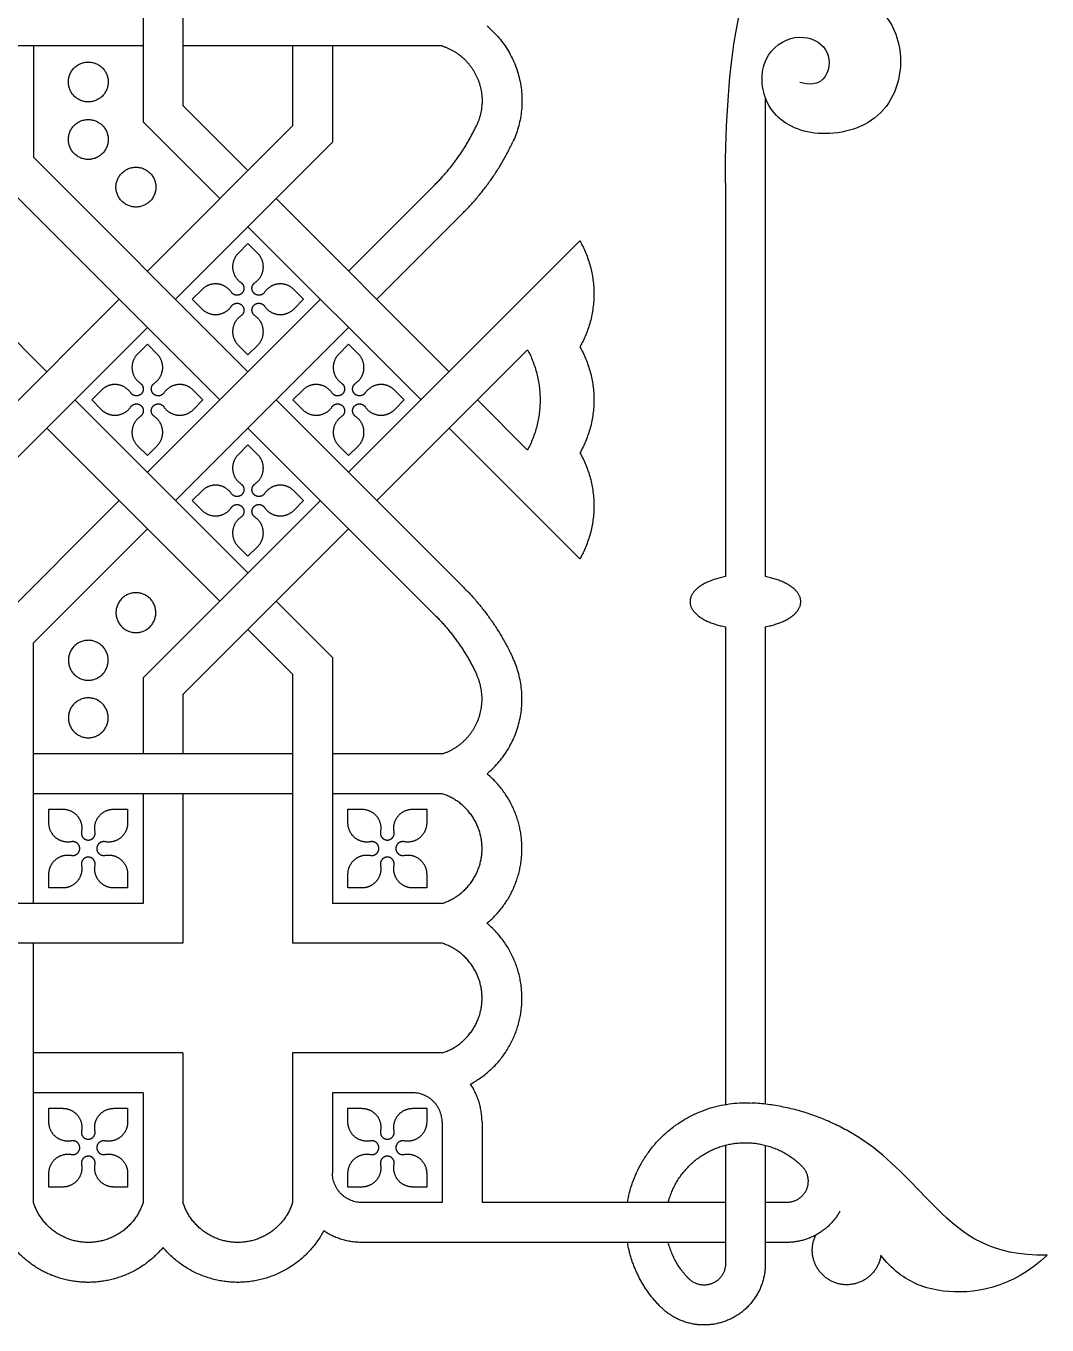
# Model space of a CAD drawing. Header units: millimetres. Extents: x -117 to 119, y -123 to 112.
# Drawn here: x 98.11 to 117.54, y 66.89 to 91.61 of the extents above; entities that cross this region are included whole.
import ezdxf

# ---------------------------------------------------------------- set-up
doc = ezdxf.new("R2010")
doc.units = ezdxf.units.MM
doc.header["$MEASUREMENT"] = 0
doc.layers.add('Layer 03', color=5, linetype='Continuous')

msp = doc.modelspace()

# ---------------------------------------------------------------- linework, layer by layer
at = {"layer": 'Layer 03'}
for p, q in [((101.095, 94.832), (101.095, 90.097)), ((100.336, 94.073), (100.336, 89.783)), ((100.336, 91.227), (94.868, 91.227)), ((98.25, 91.227), (98.25, 89.112)), ((106.027, 91.227), (101.095, 91.227)), ((103.182, 91.227), (103.182, 89.71)), ((103.94, 91.227), (103.94, 89.396)), ((112.177, 90.248), (112.177, 81.13)), ((101.095, 90.097), (102.332, 88.86)), ((100.336, 89.783), (101.796, 88.324)), ((100.953, 86.409), (103.94, 89.396)), ((98.25, 89.112), (102.332, 85.03)), ((97.491, 88.798), (101.796, 84.493)), ((104.247, 86.945), (105.895, 88.593)), ((111.419, 88.616), (111.419, 81.13)), ((102.869, 88.324), (106.162, 85.03)), ((104.784, 86.409), (106.431, 88.056)), ((102.332, 87.787), (105.626, 84.493)), ((104.247, 83.115), (108.649, 87.517)), ((102.332, 87.467), (102.146, 87.281)), ((102.518, 87.281), (102.332, 87.467)), ((101.459, 86.595), (101.273, 86.409)), ((103.391, 86.409), (103.205, 86.595)), ((96.922, 83.45), (99.88, 86.409)), ((97.236, 86.295), (98.502, 85.03)), ((100.417, 83.115), (103.711, 86.409)), ((101.273, 86.409), (101.459, 86.222)), ((103.205, 86.222), (103.391, 86.409)), ((97.236, 82.691), (100.417, 85.872)), ((100.953, 82.578), (104.247, 85.872)), ((100.417, 85.552), (100.231, 85.366)), ((100.603, 85.366), (100.417, 85.552)), ((102.146, 85.536), (102.332, 85.35)), ((102.332, 85.35), (102.518, 85.536)), ((104.247, 85.552), (104.061, 85.366)), ((104.433, 85.366), (104.247, 85.552)), ((104.784, 82.578), (107.653, 85.447)), ((99.544, 84.68), (99.358, 84.493)), ((101.476, 84.493), (101.29, 84.68)), ((103.374, 84.68), (103.188, 84.493)), ((105.306, 84.493), (105.12, 84.68)), ((99.038, 84.493), (102.332, 81.2)), ((99.358, 84.493), (99.544, 84.307)), ((101.29, 84.307), (101.476, 84.493)), ((102.869, 84.493), (106.431, 80.931)), ((103.188, 84.493), (103.374, 84.307)), ((105.12, 84.307), (105.306, 84.493)), ((106.699, 84.493), (107.653, 83.539)), ((102.332, 83.957), (105.895, 80.394)), ((106.162, 83.957), (108.649, 81.47)), ((100.231, 83.621), (100.417, 83.434)), ((100.417, 83.434), (100.603, 83.621)), ((102.332, 83.637), (102.146, 83.451)), ((102.518, 83.451), (102.332, 83.637)), ((104.061, 83.621), (104.247, 83.434)), ((104.247, 83.434), (104.433, 83.621)), ((97.491, 80.189), (99.88, 82.578)), ((100.336, 79.204), (103.711, 82.578)), ((101.459, 82.764), (101.273, 82.578)), ((101.273, 82.578), (101.459, 82.392)), ((103.391, 82.578), (103.205, 82.764)), ((103.205, 82.392), (103.391, 82.578)), ((98.25, 79.874), (100.417, 82.042)), ((101.095, 78.89), (104.247, 82.042)), ((102.146, 81.705), (102.332, 81.519)), ((102.332, 81.519), (102.518, 81.705)), ((102.869, 80.663), (103.94, 79.591)), ((111.419, 80.177), (111.419, 71.088)), ((112.177, 80.177), (112.177, 71.095)), ((98.25, 74.914), (98.25, 79.874)), ((103.94, 79.591), (103.94, 74.914)), ((100.336, 79.204), (100.336, 77.759)), ((103.182, 79.277), (103.182, 74.155)), ((101.095, 78.89), (101.095, 77.759)), ((103.182, 77.759), (98.25, 77.759)), ((106.027, 77.759), (103.94, 77.759)), ((103.182, 77), (98.25, 77)), ((100.336, 77), (100.336, 74.914)), ((101.095, 77), (101.095, 74.155)), ((106.027, 77), (103.94, 77)), ((98.544, 76.443), (98.544, 76.706)), ((98.544, 76.706), (98.808, 76.706)), ((99.778, 76.706), (100.042, 76.706)), ((100.042, 76.706), (100.042, 76.443)), ((104.235, 76.443), (104.235, 76.706)), ((104.235, 76.706), (104.498, 76.706)), ((105.469, 76.706), (105.733, 76.706)), ((105.733, 76.706), (105.733, 76.443)), ((98.544, 75.208), (98.544, 75.472)), ((100.042, 75.472), (100.042, 75.208)), ((104.235, 75.208), (104.235, 75.472)), ((105.733, 75.472), (105.733, 75.208)), ((98.808, 75.208), (98.544, 75.208)), ((100.042, 75.208), (99.778, 75.208)), ((104.498, 75.208), (104.235, 75.208)), ((105.733, 75.208), (105.469, 75.208)), ((100.336, 74.914), (95.659, 74.914)), ((106.027, 74.914), (103.94, 74.914)), ((101.095, 74.155), (95.973, 74.155)), ((98.25, 69.223), (98.25, 74.155)), ((106.027, 74.155), (103.182, 74.155)), ((101.095, 72.068), (98.25, 72.068)), ((101.095, 72.068), (101.095, 69.223)), ((103.182, 72.068), (103.182, 69.223)), ((106.027, 72.068), (103.182, 72.068)), ((100.336, 71.31), (98.25, 71.31)), ((100.336, 71.31), (100.336, 69.223)), ((103.94, 71.31), (103.94, 69.784)), ((105.466, 71.31), (103.94, 71.31)), ((98.544, 70.752), (98.544, 71.015)), ((98.544, 71.015), (98.808, 71.015)), ((99.778, 71.015), (100.042, 71.015)), ((100.042, 71.015), (100.042, 70.752)), ((104.235, 70.752), (104.235, 71.015)), ((104.235, 71.015), (104.498, 71.015)), ((105.469, 71.015), (105.733, 71.015)), ((105.733, 71.015), (105.733, 70.752)), ((106.027, 70.749), (106.027, 69.223)), ((106.786, 70.749), (106.786, 69.223)), ((111.419, 70.313), (111.419, 68.058)), ((112.177, 70.313), (112.177, 68.058)), ((98.544, 69.518), (98.544, 69.781)), ((100.042, 69.781), (100.042, 69.518)), ((104.235, 69.518), (104.235, 69.781)), ((105.733, 69.781), (105.733, 69.518)), ((98.808, 69.518), (98.544, 69.518)), ((100.042, 69.518), (99.778, 69.518)), ((104.498, 69.518), (104.235, 69.518)), ((105.733, 69.518), (105.469, 69.518)), ((106.027, 69.223), (104.501, 69.223)), ((111.419, 69.223), (106.786, 69.223)), ((112.584, 69.223), (112.177, 69.223)), ((111.419, 68.464), (104.501, 68.464)), ((112.584, 68.464), (112.177, 68.464))]:
    msp.add_line(p, q, dxfattribs=at)
for points in [[(100.417, 86.945), (103.182, 89.71)], [(98.502, 83.957), (101.796, 80.663)], [(98.502, 83.957), (101.796, 80.663)], [(102.332, 80.126), (103.182, 79.277)]]:
    msp.add_lwpolyline(points, dxfattribs=at)
for points in [[(111.419, 88.616), (111.419, 91.146), (112.028, 93.561), (113.747, 95.239), (115.933, 95.641), (117.162, 96.637), (117.146, 98.085), (116.625, 98.55)], [(113.876, 92.171), (114.49, 91.999), (114.961, 90.957), (114.39, 89.687), (113.034, 89.445), (112.158, 89.956), (112.032, 90.955), (112.652, 91.481), (113.323, 91.324), (113.472, 90.764), (113.177, 90.429), (112.835, 90.529)]]:
    msp.add_open_spline(points, degree=3, dxfattribs=at)
for points, weights in [([(106.881, 91.607), (107.974, 90.693), (107.373, 89.402)], [1, 0.793137419235, 1]), ([(105.895, 88.593), (106.39, 89.087), (106.685, 89.722)], [1, 0.984741546134, 1]), ([(106.431, 88.056), (107.021, 88.646), (107.373, 89.402)], [1, 0.984741727379, 1]), ([(108.649, 87.517), (109.222, 86.509), (108.649, 85.501)], [1, 0.869538439126, 1]), ([(107.653, 85.447), (108.159, 84.493), (107.653, 83.539)], [1, 0.883462291434, 1]), ([(108.649, 85.501), (109.222, 84.493), (108.649, 83.486)], [1, 0.869538439126, 1]), ([(108.649, 83.486), (109.222, 82.478), (108.649, 81.47)], [1, 0.869538439126, 1]), ([(106.431, 80.931), (107.021, 80.341), (107.373, 79.585)], [1, 0.984741727379, 1]), ([(105.895, 80.394), (106.39, 79.899), (106.685, 79.265)], [1, 0.984741546134, 1]), ([(106.881, 77.38), (107.974, 78.294), (107.373, 79.585)], [1, 0.793137419583, 1]), ([(106.786, 70.749), (106.786, 71.146), (106.567, 71.477)], [1, 0.957633463923, 1]), ([(106.027, 70.749), (106.027, 71.31), (105.466, 71.31)], [1, 0.707106781187, 1]), ([(109.554, 69.223), (109.893, 71.233), (111.928, 71.116)], [1, 0.744977165536, 1]), ([(114.152, 70.326), (113.156, 71.046), (111.928, 71.116)], [1, 0.959850691704, 1]), ([(104.501, 69.223), (103.94, 69.223), (103.94, 69.784)], [1, 0.707106781187, 1]), ([(113.6, 69.059), (113.266, 68.464), (112.584, 68.464)], [1, 0.862991827217, 1]), ([(104.501, 68.464), (104.104, 68.464), (103.773, 68.683)], [1, 0.957633463923, 1]), ([(110.188, 67.234), (109.675, 67.748), (109.554, 68.464)], [1, 0.952645596638, 1]), ([(110.725, 67.771), (110.432, 68.063), (110.329, 68.464)], [1, 0.964735621401, 1])]:
    msp.add_rational_spline(points, weights, degree=2, dxfattribs=at)
for points, weights, knots in [([(106.027, 91.227), (106.498, 91.076), (106.695, 90.623), (106.893, 90.17), (106.685, 89.722)], [1, 0.911594130976, 1, 0.911594130976, 1], [0, 0, 0, 2.448084, 2.448084, 4.896168, 4.896168, 4.896168]), ([(98.914, 90.542), (98.914, 90.163), (99.293, 90.163), (99.672, 90.163), (99.672, 90.542), (99.672, 90.921), (99.293, 90.921), (98.914, 90.921), (98.914, 90.542)], [1, 0.707106781187, 1, 0.707106781187, 1, 0.707106781187, 1, 0.707106781187, 1], [0, 0, 0, 1.570796, 1.570796, 3.141593, 3.141593, 4.712389, 4.712389, 6.283185, 6.283185, 6.283185]), ([(98.914, 89.448), (98.914, 89.068), (99.293, 89.068), (99.672, 89.068), (99.672, 89.448), (99.672, 89.827), (99.293, 89.827), (98.914, 89.827), (98.914, 89.448)], [1, 0.707106781187, 1, 0.707106781187, 1, 0.707106781187, 1, 0.707106781187, 1], [0, 0, 0, 1.570796, 1.570796, 3.141593, 3.141593, 4.712389, 4.712389, 6.283185, 6.283185, 6.283185]), ([(99.82, 88.541), (99.82, 88.162), (100.2, 88.162), (100.579, 88.162), (100.579, 88.541), (100.579, 88.92), (100.2, 88.92), (99.82, 88.92), (99.82, 88.541)], [1, 0.707106781187, 1, 0.707106781187, 1, 0.707106781187, 1, 0.707106781187, 1], [0, 0, 0, 1.570796, 1.570796, 3.141593, 3.141593, 4.712389, 4.712389, 6.283185, 6.283185, 6.283185]), ([(102.146, 87.281), (102.025, 87.161), (102.041, 86.991), (102.057, 86.821), (102.198, 86.725)], [1, 0.904863889332, 1, 0.904863889332, 1], [31.693684, 31.693684, 31.693684, 32.50269, 32.50269, 33.311695, 33.311695, 33.311695]), ([(102.466, 86.725), (102.607, 86.821), (102.623, 86.991), (102.639, 87.161), (102.518, 87.281)], [1, 0.904863889332, 1, 0.904863889332, 1], [28.739447, 28.739447, 28.739447, 29.548452, 29.548452, 30.357457, 30.357457, 30.357457]), ([(102.015, 86.542), (101.92, 86.683), (101.75, 86.699), (101.58, 86.715), (101.459, 86.595)], [1, 0.904854530768, 1, 0.904854530768, 1], [34.487142, 34.487142, 34.487142, 35.296228, 35.296228, 36.105314, 36.105314, 36.105314]), ([(102.198, 86.725), (102.25, 86.69), (102.255, 86.629), (102.261, 86.567), (102.217, 86.523), (102.174, 86.479), (102.112, 86.485), (102.05, 86.491), (102.015, 86.542)], [1, 0.904841645653, 1, 0.904841645653, 1, 0.904841645653, 1, 0.904841645653, 1], [33.311695, 33.311695, 33.311695, 33.605557, 33.605557, 33.899418, 33.899418, 34.19328, 34.19328, 34.487142, 34.487142, 34.487142]), ([(102.649, 86.542), (102.614, 86.491), (102.552, 86.485), (102.49, 86.479), (102.447, 86.523), (102.403, 86.567), (102.409, 86.629), (102.415, 86.69), (102.466, 86.725)], [1, 0.904841645653, 1, 0.904841645653, 1, 0.904841645653, 1, 0.904841645653, 1], [27.564, 27.564, 27.564, 27.857861, 27.857861, 28.151723, 28.151723, 28.445585, 28.445585, 28.739447, 28.739447, 28.739447]), ([(103.205, 86.595), (103.084, 86.715), (102.914, 86.699), (102.745, 86.683), (102.649, 86.542)], [1, 0.904854530768, 1, 0.904854530768, 1], [25.945827, 25.945827, 25.945827, 26.754913, 26.754913, 27.564, 27.564, 27.564]), ([(101.459, 86.222), (101.58, 86.102), (101.75, 86.118), (101.92, 86.134), (102.015, 86.275)], [1, 0.904854530768, 1, 0.904854530768, 1], [37.441541, 37.441541, 37.441541, 38.250627, 38.250627, 39.059714, 39.059714, 39.059714]), ([(102.015, 86.275), (102.05, 86.326), (102.112, 86.332), (102.174, 86.338), (102.217, 86.294), (102.261, 86.25), (102.255, 86.188), (102.25, 86.127), (102.198, 86.092)], [1, 0.904841645654, 1, 0.904841645654, 1, 0.904841645654, 1, 0.904841645654, 1], [39.059714, 39.059714, 39.059714, 39.353575, 39.353575, 39.647437, 39.647437, 39.941299, 39.941299, 40.235161, 40.235161, 40.235161]), ([(102.466, 86.092), (102.415, 86.127), (102.409, 86.188), (102.403, 86.25), (102.447, 86.294), (102.49, 86.338), (102.552, 86.332), (102.614, 86.326), (102.649, 86.275)], [1, 0.904841645654, 1, 0.904841645654, 1, 0.904841645654, 1, 0.904841645654, 1], [21.815981, 21.815981, 21.815981, 22.109843, 22.109843, 22.403704, 22.403704, 22.697566, 22.697566, 22.991428, 22.991428, 22.991428]), ([(102.649, 86.275), (102.745, 86.134), (102.914, 86.118), (103.084, 86.102), (103.205, 86.222)], [1, 0.904854530768, 1, 0.904854530768, 1], [22.991428, 22.991428, 22.991428, 23.800514, 23.800514, 24.6096, 24.6096, 24.6096]), ([(102.198, 86.092), (102.057, 85.996), (102.041, 85.826), (102.025, 85.656), (102.146, 85.536)], [1, 0.904863889332, 1, 0.904863889332, 1], [40.235161, 40.235161, 40.235161, 41.044166, 41.044166, 41.853171, 41.853171, 41.853171]), ([(102.518, 85.536), (102.639, 85.656), (102.623, 85.826), (102.607, 85.996), (102.466, 86.092)], [1, 0.904863889332, 1, 0.904863889332, 1], [20.19797, 20.19797, 20.19797, 21.006976, 21.006976, 21.815981, 21.815981, 21.815981]), ([(100.231, 85.366), (100.11, 85.246), (100.126, 85.076), (100.142, 84.906), (100.283, 84.81)], [1, 0.904863889332, 1, 0.904863889332, 1], [31.693684, 31.693684, 31.693684, 32.50269, 32.50269, 33.311695, 33.311695, 33.311695]), ([(100.551, 84.81), (100.692, 84.906), (100.708, 85.076), (100.724, 85.246), (100.603, 85.366)], [1, 0.904863889332, 1, 0.904863889332, 1], [28.739447, 28.739447, 28.739447, 29.548452, 29.548452, 30.357457, 30.357457, 30.357457]), ([(104.061, 85.366), (103.94, 85.246), (103.956, 85.076), (103.972, 84.906), (104.114, 84.81)], [1, 0.904863889332, 1, 0.904863889332, 1], [31.693684, 31.693684, 31.693684, 32.50269, 32.50269, 33.311695, 33.311695, 33.311695]), ([(104.381, 84.81), (104.522, 84.906), (104.538, 85.076), (104.554, 85.246), (104.433, 85.366)], [1, 0.904863889332, 1, 0.904863889332, 1], [28.739447, 28.739447, 28.739447, 29.548452, 29.548452, 30.357457, 30.357457, 30.357457]), ([(100.1, 84.627), (100.004, 84.768), (99.835, 84.784), (99.665, 84.8), (99.544, 84.68)], [1, 0.904854530768, 1, 0.904854530768, 1], [34.487142, 34.487142, 34.487142, 35.296228, 35.296228, 36.105314, 36.105314, 36.105314]), ([(100.283, 84.81), (100.334, 84.775), (100.34, 84.713), (100.346, 84.652), (100.302, 84.608), (100.258, 84.564), (100.197, 84.57), (100.135, 84.576), (100.1, 84.627)], [1, 0.904841645653, 1, 0.904841645653, 1, 0.904841645653, 1, 0.904841645653, 1], [33.311695, 33.311695, 33.311695, 33.605557, 33.605557, 33.899418, 33.899418, 34.19328, 34.19328, 34.487142, 34.487142, 34.487142]), ([(100.733, 84.627), (100.699, 84.576), (100.637, 84.57), (100.575, 84.564), (100.531, 84.608), (100.488, 84.652), (100.493, 84.713), (100.499, 84.775), (100.551, 84.81)], [1, 0.904841645653, 1, 0.904841645653, 1, 0.904841645653, 1, 0.904841645653, 1], [27.564, 27.564, 27.564, 27.857861, 27.857861, 28.151723, 28.151723, 28.445585, 28.445585, 28.739447, 28.739447, 28.739447]), ([(101.29, 84.68), (101.169, 84.8), (100.999, 84.784), (100.829, 84.768), (100.733, 84.627)], [1, 0.904854530768, 1, 0.904854530768, 1], [25.945827, 25.945827, 25.945827, 26.754913, 26.754913, 27.564, 27.564, 27.564]), ([(103.931, 84.627), (103.835, 84.768), (103.665, 84.784), (103.495, 84.8), (103.374, 84.68)], [1, 0.904854530768, 1, 0.904854530768, 1], [34.487142, 34.487142, 34.487142, 35.296228, 35.296228, 36.105314, 36.105314, 36.105314]), ([(104.114, 84.81), (104.165, 84.775), (104.171, 84.713), (104.176, 84.652), (104.133, 84.608), (104.089, 84.564), (104.027, 84.57), (103.965, 84.576), (103.931, 84.627)], [1, 0.904841645653, 1, 0.904841645653, 1, 0.904841645653, 1, 0.904841645653, 1], [33.311695, 33.311695, 33.311695, 33.605557, 33.605557, 33.899418, 33.899418, 34.19328, 34.19328, 34.487142, 34.487142, 34.487142]), ([(104.564, 84.627), (104.529, 84.576), (104.467, 84.57), (104.406, 84.564), (104.362, 84.608), (104.318, 84.652), (104.324, 84.713), (104.33, 84.775), (104.381, 84.81)], [1, 0.904841645653, 1, 0.904841645653, 1, 0.904841645653, 1, 0.904841645653, 1], [27.564, 27.564, 27.564, 27.857861, 27.857861, 28.151723, 28.151723, 28.445585, 28.445585, 28.739447, 28.739447, 28.739447]), ([(105.12, 84.68), (104.999, 84.8), (104.83, 84.784), (104.66, 84.768), (104.564, 84.627)], [1, 0.904854530768, 1, 0.904854530768, 1], [25.945827, 25.945827, 25.945827, 26.754913, 26.754913, 27.564, 27.564, 27.564]), ([(99.544, 84.307), (99.665, 84.187), (99.835, 84.203), (100.004, 84.219), (100.1, 84.36)], [1, 0.904854530768, 1, 0.904854530768, 1], [37.441541, 37.441541, 37.441541, 38.250627, 38.250627, 39.059714, 39.059714, 39.059714]), ([(100.1, 84.36), (100.135, 84.411), (100.197, 84.417), (100.258, 84.423), (100.302, 84.379), (100.346, 84.335), (100.34, 84.273), (100.334, 84.212), (100.283, 84.177)], [1, 0.904841645653, 1, 0.904841645653, 1, 0.904841645653, 1, 0.904841645653, 1], [39.059714, 39.059714, 39.059714, 39.353575, 39.353575, 39.647437, 39.647437, 39.941299, 39.941299, 40.235161, 40.235161, 40.235161]), ([(100.551, 84.177), (100.499, 84.212), (100.493, 84.273), (100.488, 84.335), (100.531, 84.379), (100.575, 84.423), (100.637, 84.417), (100.699, 84.411), (100.733, 84.36)], [1, 0.904841645653, 1, 0.904841645653, 1, 0.904841645653, 1, 0.904841645653, 1], [21.815981, 21.815981, 21.815981, 22.109843, 22.109843, 22.403704, 22.403704, 22.697566, 22.697566, 22.991428, 22.991428, 22.991428]), ([(100.733, 84.36), (100.829, 84.219), (100.999, 84.203), (101.169, 84.187), (101.29, 84.307)], [1, 0.904854530768, 1, 0.904854530768, 1], [22.991428, 22.991428, 22.991428, 23.800514, 23.800514, 24.6096, 24.6096, 24.6096]), ([(103.374, 84.307), (103.495, 84.187), (103.665, 84.203), (103.835, 84.219), (103.931, 84.36)], [1, 0.904854530768, 1, 0.904854530768, 1], [37.441541, 37.441541, 37.441541, 38.250627, 38.250627, 39.059714, 39.059714, 39.059714]), ([(103.931, 84.36), (103.965, 84.411), (104.027, 84.417), (104.089, 84.423), (104.133, 84.379), (104.176, 84.335), (104.171, 84.273), (104.165, 84.212), (104.114, 84.177)], [1, 0.904841645654, 1, 0.904841645654, 1, 0.904841645654, 1, 0.904841645654, 1], [39.059714, 39.059714, 39.059714, 39.353575, 39.353575, 39.647437, 39.647437, 39.941299, 39.941299, 40.235161, 40.235161, 40.235161]), ([(104.381, 84.177), (104.33, 84.212), (104.324, 84.273), (104.318, 84.335), (104.362, 84.379), (104.406, 84.423), (104.467, 84.417), (104.529, 84.411), (104.564, 84.36)], [1, 0.904841645653, 1, 0.904841645653, 1, 0.904841645653, 1, 0.904841645653, 1], [21.815981, 21.815981, 21.815981, 22.109843, 22.109843, 22.403704, 22.403704, 22.697566, 22.697566, 22.991428, 22.991428, 22.991428]), ([(104.564, 84.36), (104.66, 84.219), (104.83, 84.203), (104.999, 84.187), (105.12, 84.307)], [1, 0.904854530768, 1, 0.904854530768, 1], [22.991428, 22.991428, 22.991428, 23.800514, 23.800514, 24.6096, 24.6096, 24.6096]), ([(100.283, 84.177), (100.142, 84.081), (100.126, 83.911), (100.11, 83.741), (100.231, 83.621)], [1, 0.904863889332, 1, 0.904863889332, 1], [40.235161, 40.235161, 40.235161, 41.044166, 41.044166, 41.853171, 41.853171, 41.853171]), ([(100.603, 83.621), (100.724, 83.741), (100.708, 83.911), (100.692, 84.081), (100.551, 84.177)], [1, 0.904863889332, 1, 0.904863889332, 1], [20.19797, 20.19797, 20.19797, 21.006976, 21.006976, 21.815981, 21.815981, 21.815981]), ([(104.114, 84.177), (103.972, 84.081), (103.956, 83.911), (103.94, 83.741), (104.061, 83.621)], [1, 0.904863889332, 1, 0.904863889332, 1], [40.235161, 40.235161, 40.235161, 41.044166, 41.044166, 41.853171, 41.853171, 41.853171]), ([(104.433, 83.621), (104.554, 83.741), (104.538, 83.911), (104.522, 84.081), (104.381, 84.177)], [1, 0.904863889332, 1, 0.904863889332, 1], [20.19797, 20.19797, 20.19797, 21.006976, 21.006976, 21.815981, 21.815981, 21.815981]), ([(102.146, 83.451), (102.025, 83.33), (102.041, 83.161), (102.057, 82.991), (102.198, 82.895)], [1, 0.904863889332, 1, 0.904863889332, 1], [31.693684, 31.693684, 31.693684, 32.50269, 32.50269, 33.311695, 33.311695, 33.311695]), ([(102.466, 82.895), (102.607, 82.991), (102.623, 83.161), (102.639, 83.33), (102.518, 83.451)], [1, 0.904863889332, 1, 0.904863889332, 1], [28.739447, 28.739447, 28.739447, 29.548452, 29.548452, 30.357457, 30.357457, 30.357457]), ([(102.015, 82.712), (101.92, 82.853), (101.75, 82.869), (101.58, 82.885), (101.459, 82.764)], [1, 0.904854530768, 1, 0.904854530768, 1], [34.487142, 34.487142, 34.487142, 35.296228, 35.296228, 36.105314, 36.105314, 36.105314]), ([(102.198, 82.895), (102.25, 82.86), (102.255, 82.798), (102.261, 82.737), (102.217, 82.693), (102.174, 82.649), (102.112, 82.655), (102.05, 82.661), (102.015, 82.712)], [1, 0.904841645653, 1, 0.904841645653, 1, 0.904841645653, 1, 0.904841645653, 1], [33.311695, 33.311695, 33.311695, 33.605557, 33.605557, 33.899418, 33.899418, 34.19328, 34.19328, 34.487142, 34.487142, 34.487142]), ([(102.649, 82.712), (102.614, 82.661), (102.552, 82.655), (102.49, 82.649), (102.447, 82.693), (102.403, 82.737), (102.409, 82.798), (102.415, 82.86), (102.466, 82.895)], [1, 0.904841645653, 1, 0.904841645653, 1, 0.904841645653, 1, 0.904841645653, 1], [27.564, 27.564, 27.564, 27.857861, 27.857861, 28.151723, 28.151723, 28.445585, 28.445585, 28.739447, 28.739447, 28.739447]), ([(103.205, 82.764), (103.084, 82.885), (102.914, 82.869), (102.745, 82.853), (102.649, 82.712)], [1, 0.904854530768, 1, 0.904854530768, 1], [25.945827, 25.945827, 25.945827, 26.754913, 26.754913, 27.564, 27.564, 27.564]), ([(101.459, 82.392), (101.58, 82.271), (101.75, 82.287), (101.92, 82.303), (102.015, 82.445)], [1, 0.904854530768, 1, 0.904854530768, 1], [37.441541, 37.441541, 37.441541, 38.250627, 38.250627, 39.059714, 39.059714, 39.059714]), ([(102.015, 82.445), (102.05, 82.496), (102.112, 82.502), (102.174, 82.507), (102.217, 82.464), (102.261, 82.42), (102.255, 82.358), (102.25, 82.296), (102.198, 82.262)], [1, 0.904841645654, 1, 0.904841645654, 1, 0.904841645654, 1, 0.904841645654, 1], [39.059714, 39.059714, 39.059714, 39.353575, 39.353575, 39.647437, 39.647437, 39.941299, 39.941299, 40.235161, 40.235161, 40.235161]), ([(102.466, 82.262), (102.415, 82.296), (102.409, 82.358), (102.403, 82.42), (102.447, 82.464), (102.49, 82.507), (102.552, 82.502), (102.614, 82.496), (102.649, 82.445)], [1, 0.904841645653, 1, 0.904841645653, 1, 0.904841645653, 1, 0.904841645653, 1], [21.815981, 21.815981, 21.815981, 22.109843, 22.109843, 22.403704, 22.403704, 22.697566, 22.697566, 22.991428, 22.991428, 22.991428]), ([(102.649, 82.445), (102.745, 82.303), (102.914, 82.287), (103.084, 82.271), (103.205, 82.392)], [1, 0.904854530768, 1, 0.904854530768, 1], [22.991428, 22.991428, 22.991428, 23.800514, 23.800514, 24.6096, 24.6096, 24.6096]), ([(102.198, 82.262), (102.057, 82.166), (102.041, 81.996), (102.025, 81.826), (102.146, 81.705)], [1, 0.904863889332, 1, 0.904863889332, 1], [40.235161, 40.235161, 40.235161, 41.044166, 41.044166, 41.853171, 41.853171, 41.853171]), ([(102.518, 81.705), (102.639, 81.826), (102.623, 81.996), (102.607, 82.166), (102.466, 82.262)], [1, 0.904863889332, 1, 0.904863889332, 1], [20.19797, 20.19797, 20.19797, 21.006976, 21.006976, 21.815981, 21.815981, 21.815981]), ([(111.419, 81.13), (110.744, 81.004), (110.744, 80.654), (110.744, 80.303), (111.419, 80.177)], [0.891777063673, 0.77873542937, 1, 0.77873542937, 0.891777063673], [5.096536, 5.096536, 5.096536, 6.283185, 6.283185, 7.469835, 7.469835, 7.469835]), ([(112.177, 80.177), (112.852, 80.303), (112.852, 80.654), (112.852, 81.004), (112.177, 81.13)], [0.891777063673, 0.77873542937, 1, 0.77873542937, 0.891777063673], [8.238129, 8.238129, 8.238129, 9.424778, 9.424778, 10.611427, 10.611427, 10.611427]), ([(99.82, 80.446), (99.82, 80.825), (100.2, 80.825), (100.579, 80.825), (100.579, 80.446), (100.579, 80.066), (100.2, 80.066), (99.82, 80.066), (99.82, 80.446)], [1, 0.707106781187, 1, 0.707106781187, 1, 0.707106781187, 1, 0.707106781187, 1], [0, 0, 0, 1.570796, 1.570796, 3.141593, 3.141593, 4.712389, 4.712389, 6.283185, 6.283185, 6.283185]), ([(98.914, 79.539), (98.914, 79.919), (99.293, 79.919), (99.672, 79.919), (99.672, 79.539), (99.672, 79.16), (99.293, 79.16), (98.914, 79.16), (98.914, 79.539)], [1, 0.707106781187, 1, 0.707106781187, 1, 0.707106781187, 1, 0.707106781187, 1], [0, 0, 0, 1.570796, 1.570796, 3.141593, 3.141593, 4.712389, 4.712389, 6.283185, 6.283185, 6.283185]), ([(106.027, 77.759), (106.498, 77.911), (106.695, 78.364), (106.893, 78.817), (106.685, 79.265)], [1, 0.911593329488, 1, 0.911593329488, 1], [0, 0, 0, 2.448095, 2.448095, 4.89619, 4.89619, 4.89619]), ([(98.914, 78.445), (98.914, 78.824), (99.293, 78.824), (99.672, 78.824), (99.672, 78.445), (99.672, 78.065), (99.293, 78.065), (98.914, 78.065), (98.914, 78.445)], [1, 0.707106781187, 1, 0.707106781187, 1, 0.707106781187, 1, 0.707106781187, 1], [0, 0, 0, 1.570796, 1.570796, 3.141593, 3.141593, 4.712389, 4.712389, 6.283185, 6.283185, 6.283185]), ([(106.881, 74.534), (107.546, 75.091), (107.546, 75.957), (107.546, 76.824), (106.881, 77.38)], [1, 0.905997839944, 1, 0.905997839944, 1], [1.11212, 1.11212, 1.11212, 3.637718, 3.637718, 6.163316, 6.163316, 6.163316]), ([(106.027, 74.914), (106.787, 75.159), (106.787, 75.957), (106.787, 76.756), (106.027, 77)], [1, 0.808308952404, 1, 0.808308952404, 1], [0, 0, 0, 3.637718, 3.637718, 7.275437, 7.275437, 7.275437]), ([(98.808, 76.706), (98.978, 76.706), (99.087, 76.575), (99.196, 76.443), (99.164, 76.276)], [1, 0.904854530768, 1, 0.904854530768, 1], [37.441541, 37.441541, 37.441541, 38.250627, 38.250627, 39.059714, 39.059714, 39.059714]), ([(99.422, 76.276), (99.39, 76.443), (99.499, 76.575), (99.608, 76.706), (99.778, 76.706)], [1, 0.904863889332, 1, 0.904863889332, 1], [40.235161, 40.235161, 40.235161, 41.044166, 41.044166, 41.853171, 41.853171, 41.853171]), ([(104.498, 76.706), (104.669, 76.706), (104.778, 76.575), (104.886, 76.443), (104.854, 76.276)], [1, 0.904854530768, 1, 0.904854530768, 1], [37.441541, 37.441541, 37.441541, 38.250627, 38.250627, 39.059714, 39.059714, 39.059714]), ([(105.113, 76.276), (105.081, 76.443), (105.19, 76.575), (105.299, 76.706), (105.469, 76.706)], [1, 0.904863889332, 1, 0.904863889332, 1], [40.235161, 40.235161, 40.235161, 41.044166, 41.044166, 41.853171, 41.853171, 41.853171]), ([(98.975, 76.087), (98.807, 76.055), (98.676, 76.163), (98.544, 76.272), (98.544, 76.443)], [1, 0.904854530768, 1, 0.904854530768, 1], [34.487142, 34.487142, 34.487142, 35.296228, 35.296228, 36.105314, 36.105314, 36.105314]), ([(100.042, 76.443), (100.042, 76.272), (99.91, 76.163), (99.779, 76.055), (99.611, 76.087)], [1, 0.904863889332, 1, 0.904863889332, 1], [20.19797, 20.19797, 20.19797, 21.006976, 21.006976, 21.815981, 21.815981, 21.815981]), ([(104.665, 76.087), (104.498, 76.055), (104.366, 76.163), (104.235, 76.272), (104.235, 76.443)], [1, 0.904854530768, 1, 0.904854530768, 1], [34.487142, 34.487142, 34.487142, 35.296228, 35.296228, 36.105314, 36.105314, 36.105314]), ([(105.733, 76.443), (105.733, 76.272), (105.601, 76.163), (105.47, 76.055), (105.302, 76.087)], [1, 0.904863889332, 1, 0.904863889332, 1], [20.19797, 20.19797, 20.19797, 21.006976, 21.006976, 21.815981, 21.815981, 21.815981]), ([(99.164, 76.276), (99.152, 76.215), (99.192, 76.167), (99.231, 76.119), (99.293, 76.119), (99.355, 76.119), (99.394, 76.167), (99.434, 76.215), (99.422, 76.276)], [1, 0.904841645653, 1, 0.904841645653, 1, 0.904841645653, 1, 0.904841645653, 1], [39.059714, 39.059714, 39.059714, 39.353575, 39.353575, 39.647437, 39.647437, 39.941299, 39.941299, 40.235161, 40.235161, 40.235161]), ([(104.854, 76.276), (104.843, 76.215), (104.882, 76.167), (104.922, 76.119), (104.984, 76.119), (105.046, 76.119), (105.085, 76.167), (105.125, 76.215), (105.113, 76.276)], [1, 0.904841645654, 1, 0.904841645654, 1, 0.904841645654, 1, 0.904841645654, 1], [39.059714, 39.059714, 39.059714, 39.353575, 39.353575, 39.647437, 39.647437, 39.941299, 39.941299, 40.235161, 40.235161, 40.235161]), ([(98.975, 75.828), (99.035, 75.816), (99.083, 75.856), (99.131, 75.895), (99.131, 75.957), (99.131, 76.019), (99.083, 76.059), (99.035, 76.098), (98.975, 76.087)], [1, 0.904841645654, 1, 0.904841645654, 1, 0.904841645654, 1, 0.904841645654, 1], [33.311695, 33.311695, 33.311695, 33.605557, 33.605557, 33.899418, 33.899418, 34.19328, 34.19328, 34.487142, 34.487142, 34.487142]), ([(99.611, 76.087), (99.551, 76.098), (99.503, 76.059), (99.455, 76.019), (99.455, 75.957), (99.455, 75.895), (99.503, 75.856), (99.551, 75.816), (99.611, 75.828)], [1, 0.904841645653, 1, 0.904841645653, 1, 0.904841645653, 1, 0.904841645653, 1], [21.815981, 21.815981, 21.815981, 22.109843, 22.109843, 22.403704, 22.403704, 22.697566, 22.697566, 22.991428, 22.991428, 22.991428]), ([(104.665, 75.828), (104.726, 75.816), (104.774, 75.856), (104.822, 75.895), (104.822, 75.957), (104.822, 76.019), (104.774, 76.059), (104.726, 76.098), (104.665, 76.087)], [1, 0.904841645653, 1, 0.904841645653, 1, 0.904841645653, 1, 0.904841645653, 1], [33.311695, 33.311695, 33.311695, 33.605557, 33.605557, 33.899418, 33.899418, 34.19328, 34.19328, 34.487142, 34.487142, 34.487142]), ([(105.302, 76.087), (105.241, 76.098), (105.194, 76.059), (105.146, 76.019), (105.146, 75.957), (105.146, 75.895), (105.194, 75.856), (105.241, 75.816), (105.302, 75.828)], [1, 0.904841645653, 1, 0.904841645653, 1, 0.904841645653, 1, 0.904841645653, 1], [21.815981, 21.815981, 21.815981, 22.109843, 22.109843, 22.403704, 22.403704, 22.697566, 22.697566, 22.991428, 22.991428, 22.991428]), ([(98.544, 75.472), (98.544, 75.642), (98.676, 75.751), (98.807, 75.86), (98.975, 75.828)], [1, 0.904863889332, 1, 0.904863889332, 1], [31.693684, 31.693684, 31.693684, 32.50269, 32.50269, 33.311695, 33.311695, 33.311695]), ([(99.164, 75.639), (99.196, 75.471), (99.087, 75.34), (98.978, 75.208), (98.808, 75.208)], [1, 0.904863889332, 1, 0.904863889332, 1], [28.739447, 28.739447, 28.739447, 29.548452, 29.548452, 30.357457, 30.357457, 30.357457]), ([(99.422, 75.639), (99.434, 75.7), (99.394, 75.747), (99.355, 75.795), (99.293, 75.795), (99.231, 75.795), (99.192, 75.747), (99.152, 75.7), (99.164, 75.639)], [1, 0.904841645653, 1, 0.904841645653, 1, 0.904841645653, 1, 0.904841645653, 1], [27.564, 27.564, 27.564, 27.857861, 27.857861, 28.151723, 28.151723, 28.445585, 28.445585, 28.739447, 28.739447, 28.739447]), ([(99.778, 75.208), (99.608, 75.208), (99.499, 75.34), (99.39, 75.471), (99.422, 75.639)], [1, 0.904854530768, 1, 0.904854530768, 1], [25.945827, 25.945827, 25.945827, 26.754913, 26.754913, 27.564, 27.564, 27.564]), ([(99.611, 75.828), (99.779, 75.86), (99.91, 75.751), (100.042, 75.642), (100.042, 75.472)], [1, 0.904854530768, 1, 0.904854530768, 1], [22.991428, 22.991428, 22.991428, 23.800514, 23.800514, 24.6096, 24.6096, 24.6096]), ([(104.235, 75.472), (104.235, 75.642), (104.366, 75.751), (104.498, 75.86), (104.665, 75.828)], [1, 0.904863889332, 1, 0.904863889332, 1], [31.693684, 31.693684, 31.693684, 32.50269, 32.50269, 33.311695, 33.311695, 33.311695]), ([(104.854, 75.639), (104.886, 75.471), (104.778, 75.34), (104.669, 75.208), (104.498, 75.208)], [1, 0.904863889332, 1, 0.904863889332, 1], [28.739447, 28.739447, 28.739447, 29.548452, 29.548452, 30.357457, 30.357457, 30.357457]), ([(105.113, 75.639), (105.125, 75.7), (105.085, 75.747), (105.046, 75.795), (104.984, 75.795), (104.922, 75.795), (104.882, 75.747), (104.843, 75.7), (104.854, 75.639)], [1, 0.904841645653, 1, 0.904841645653, 1, 0.904841645653, 1, 0.904841645653, 1], [27.564, 27.564, 27.564, 27.857861, 27.857861, 28.151723, 28.151723, 28.445585, 28.445585, 28.739447, 28.739447, 28.739447]), ([(105.469, 75.208), (105.299, 75.208), (105.19, 75.34), (105.081, 75.471), (105.113, 75.639)], [1, 0.904854530768, 1, 0.904854530768, 1], [25.945827, 25.945827, 25.945827, 26.754913, 26.754913, 27.564, 27.564, 27.564]), ([(105.302, 75.828), (105.47, 75.86), (105.601, 75.751), (105.733, 75.642), (105.733, 75.472)], [1, 0.904854530768, 1, 0.904854530768, 1], [22.991428, 22.991428, 22.991428, 23.800514, 23.800514, 24.6096, 24.6096, 24.6096]), ([(106.567, 71.477), (107.435, 71.942), (107.536, 72.922), (107.637, 73.902), (106.881, 74.534)], [1, 0.883155390716, 1, 0.883155390716, 1], [1.235401, 1.235401, 1.235401, 6.009767, 6.009767, 10.784132, 10.784132, 10.784132]), ([(106.027, 72.068), (106.787, 72.313), (106.787, 73.112), (106.787, 73.91), (106.027, 74.155)], [1, 0.808308952404, 1, 0.808308952404, 1], [0, 0, 0, 3.637718, 3.637718, 7.275437, 7.275437, 7.275437]), ([(98.808, 71.015), (98.978, 71.015), (99.087, 70.884), (99.196, 70.752), (99.164, 70.585)], [1, 0.904854530768, 1, 0.904854530768, 1], [37.441541, 37.441541, 37.441541, 38.250627, 38.250627, 39.059714, 39.059714, 39.059714]), ([(99.422, 70.585), (99.39, 70.752), (99.499, 70.884), (99.608, 71.015), (99.778, 71.015)], [1, 0.904863889332, 1, 0.904863889332, 1], [40.235161, 40.235161, 40.235161, 41.044166, 41.044166, 41.853171, 41.853171, 41.853171]), ([(104.498, 71.015), (104.669, 71.015), (104.778, 70.884), (104.886, 70.752), (104.854, 70.585)], [1, 0.904854530768, 1, 0.904854530768, 1], [37.441541, 37.441541, 37.441541, 38.250627, 38.250627, 39.059714, 39.059714, 39.059714]), ([(105.113, 70.585), (105.081, 70.752), (105.19, 70.884), (105.299, 71.015), (105.469, 71.015)], [1, 0.904863889332, 1, 0.904863889332, 1], [40.235161, 40.235161, 40.235161, 41.044166, 41.044166, 41.853171, 41.853171, 41.853171]), ([(98.975, 70.396), (98.807, 70.364), (98.676, 70.473), (98.544, 70.581), (98.544, 70.752)], [1, 0.904854530768, 1, 0.904854530768, 1], [34.487142, 34.487142, 34.487142, 35.296228, 35.296228, 36.105314, 36.105314, 36.105314]), ([(100.042, 70.752), (100.042, 70.581), (99.91, 70.473), (99.779, 70.364), (99.611, 70.396)], [1, 0.904863889332, 1, 0.904863889332, 1], [20.19797, 20.19797, 20.19797, 21.006976, 21.006976, 21.815981, 21.815981, 21.815981]), ([(104.665, 70.396), (104.498, 70.364), (104.366, 70.473), (104.235, 70.581), (104.235, 70.752)], [1, 0.904854530768, 1, 0.904854530768, 1], [34.487142, 34.487142, 34.487142, 35.296228, 35.296228, 36.105314, 36.105314, 36.105314]), ([(105.733, 70.752), (105.733, 70.581), (105.601, 70.473), (105.47, 70.364), (105.302, 70.396)], [1, 0.904863889332, 1, 0.904863889332, 1], [20.19797, 20.19797, 20.19797, 21.006976, 21.006976, 21.815981, 21.815981, 21.815981]), ([(99.164, 70.585), (99.152, 70.524), (99.192, 70.476), (99.231, 70.428), (99.293, 70.428), (99.355, 70.428), (99.394, 70.476), (99.434, 70.524), (99.422, 70.585)], [1, 0.904841645654, 1, 0.904841645654, 1, 0.904841645654, 1, 0.904841645654, 1], [39.059714, 39.059714, 39.059714, 39.353575, 39.353575, 39.647437, 39.647437, 39.941299, 39.941299, 40.235161, 40.235161, 40.235161]), ([(104.854, 70.585), (104.843, 70.524), (104.882, 70.476), (104.922, 70.428), (104.984, 70.428), (105.046, 70.428), (105.085, 70.476), (105.125, 70.524), (105.113, 70.585)], [1, 0.904841645654, 1, 0.904841645654, 1, 0.904841645654, 1, 0.904841645654, 1], [39.059714, 39.059714, 39.059714, 39.353575, 39.353575, 39.647437, 39.647437, 39.941299, 39.941299, 40.235161, 40.235161, 40.235161]), ([(98.975, 70.137), (99.035, 70.125), (99.083, 70.165), (99.131, 70.204), (99.131, 70.266), (99.131, 70.328), (99.083, 70.368), (99.035, 70.407), (98.975, 70.396)], [1, 0.904841645654, 1, 0.904841645654, 1, 0.904841645654, 1, 0.904841645654, 1], [33.311695, 33.311695, 33.311695, 33.605557, 33.605557, 33.899418, 33.899418, 34.19328, 34.19328, 34.487142, 34.487142, 34.487142]), ([(99.611, 70.396), (99.551, 70.407), (99.503, 70.368), (99.455, 70.328), (99.455, 70.266), (99.455, 70.204), (99.503, 70.165), (99.551, 70.125), (99.611, 70.137)], [1, 0.904841645653, 1, 0.904841645653, 1, 0.904841645653, 1, 0.904841645653, 1], [21.815981, 21.815981, 21.815981, 22.109843, 22.109843, 22.403704, 22.403704, 22.697566, 22.697566, 22.991428, 22.991428, 22.991428]), ([(104.665, 70.137), (104.726, 70.125), (104.774, 70.165), (104.822, 70.204), (104.822, 70.266), (104.822, 70.328), (104.774, 70.368), (104.726, 70.407), (104.665, 70.396)], [1, 0.904841645654, 1, 0.904841645654, 1, 0.904841645654, 1, 0.904841645654, 1], [33.311695, 33.311695, 33.311695, 33.605557, 33.605557, 33.899418, 33.899418, 34.19328, 34.19328, 34.487142, 34.487142, 34.487142]), ([(105.302, 70.396), (105.241, 70.407), (105.194, 70.368), (105.146, 70.328), (105.146, 70.266), (105.146, 70.204), (105.194, 70.165), (105.241, 70.125), (105.302, 70.137)], [1, 0.904841645654, 1, 0.904841645654, 1, 0.904841645654, 1, 0.904841645654, 1], [21.815981, 21.815981, 21.815981, 22.109843, 22.109843, 22.403704, 22.403704, 22.697566, 22.697566, 22.991428, 22.991428, 22.991428]), ([(110.329, 69.223), (110.549, 70.076), (111.399, 70.308), (112.248, 70.54), (112.871, 69.917)], [1, 0.864883323245, 1, 0.864883323245, 1], [39.215193, 39.215193, 39.215193, 45.525735, 45.525735, 51.836276, 51.836276, 51.836276]), ([(98.544, 69.781), (98.544, 69.951), (98.676, 70.06), (98.807, 70.169), (98.975, 70.137)], [1, 0.904863889332, 1, 0.904863889332, 1], [31.693684, 31.693684, 31.693684, 32.50269, 32.50269, 33.311695, 33.311695, 33.311695]), ([(99.164, 69.948), (99.196, 69.78), (99.087, 69.649), (98.978, 69.518), (98.808, 69.518)], [1, 0.904863889332, 1, 0.904863889332, 1], [28.739447, 28.739447, 28.739447, 29.548452, 29.548452, 30.357457, 30.357457, 30.357457]), ([(99.422, 69.948), (99.434, 70.009), (99.394, 70.057), (99.355, 70.104), (99.293, 70.104), (99.231, 70.104), (99.192, 70.057), (99.152, 70.009), (99.164, 69.948)], [1, 0.904841645653, 1, 0.904841645653, 1, 0.904841645653, 1, 0.904841645653, 1], [27.564, 27.564, 27.564, 27.857861, 27.857861, 28.151723, 28.151723, 28.445585, 28.445585, 28.739447, 28.739447, 28.739447]), ([(99.778, 69.518), (99.608, 69.518), (99.499, 69.649), (99.39, 69.78), (99.422, 69.948)], [1, 0.904854530768, 1, 0.904854530768, 1], [25.945827, 25.945827, 25.945827, 26.754913, 26.754913, 27.564, 27.564, 27.564]), ([(99.611, 70.137), (99.779, 70.169), (99.91, 70.06), (100.042, 69.951), (100.042, 69.781)], [1, 0.904854530768, 1, 0.904854530768, 1], [22.991428, 22.991428, 22.991428, 23.800514, 23.800514, 24.6096, 24.6096, 24.6096]), ([(104.235, 69.781), (104.235, 69.951), (104.366, 70.06), (104.498, 70.169), (104.665, 70.137)], [1, 0.904863889332, 1, 0.904863889332, 1], [31.693684, 31.693684, 31.693684, 32.50269, 32.50269, 33.311695, 33.311695, 33.311695]), ([(104.854, 69.948), (104.886, 69.78), (104.778, 69.649), (104.669, 69.518), (104.498, 69.518)], [1, 0.904863889332, 1, 0.904863889332, 1], [28.739447, 28.739447, 28.739447, 29.548452, 29.548452, 30.357457, 30.357457, 30.357457]), ([(105.113, 69.948), (105.125, 70.009), (105.085, 70.057), (105.046, 70.104), (104.984, 70.104), (104.922, 70.104), (104.882, 70.057), (104.843, 70.009), (104.854, 69.948)], [1, 0.904841645653, 1, 0.904841645653, 1, 0.904841645653, 1, 0.904841645653, 1], [27.564, 27.564, 27.564, 27.857861, 27.857861, 28.151723, 28.151723, 28.445585, 28.445585, 28.739447, 28.739447, 28.739447]), ([(105.469, 69.518), (105.299, 69.518), (105.19, 69.649), (105.081, 69.78), (105.113, 69.948)], [1, 0.904854530768, 1, 0.904854530768, 1], [25.945827, 25.945827, 25.945827, 26.754913, 26.754913, 27.564, 27.564, 27.564]), ([(105.302, 70.137), (105.47, 70.169), (105.601, 70.06), (105.733, 69.951), (105.733, 69.781)], [1, 0.904854530768, 1, 0.904854530768, 1], [22.991428, 22.991428, 22.991428, 23.800514, 23.800514, 24.6096, 24.6096, 24.6096]), ([(112.871, 69.917), (113.063, 69.725), (112.959, 69.474), (112.855, 69.223), (112.584, 69.223)], [1, 0.831469612303, 1, 0.831469612303, 1], [0, 0, 0, 1.261822, 1.261822, 2.523644, 2.523644, 2.523644]), ([(100.336, 69.223), (100.091, 68.463), (99.293, 68.463), (98.495, 68.463), (98.25, 69.223)], [1, 0.808308952404, 1, 0.808308952404, 1], [0, 0, 0, 3.637718, 3.637718, 7.275437, 7.275437, 7.275437]), ([(103.182, 69.223), (102.937, 68.463), (102.138, 68.463), (101.34, 68.463), (101.095, 69.223)], [1, 0.808308952404, 1, 0.808308952404, 1], [0, 0, 0, 3.637718, 3.637718, 7.275437, 7.275437, 7.275437]), ([(103.773, 68.683), (103.308, 67.815), (102.328, 67.714), (101.348, 67.613), (100.716, 68.369)], [1, 0.883155390716, 1, 0.883155390716, 1], [1.235401, 1.235401, 1.235401, 6.009767, 6.009767, 10.784132, 10.784132, 10.784132]), ([(114.377, 68.221), (114.333, 67.922), (114.078, 67.76), (113.822, 67.599), (113.533, 67.688), (113.245, 67.778), (113.125, 68.055), (113.005, 68.333), (113.138, 68.604)], [1, 0.908396883154, 1, 0.908396883154, 1, 0.908396883154, 1, 0.908396883154, 1], [5.651919, 5.651919, 5.651919, 7.145242, 7.145242, 8.638565, 8.638565, 10.131887, 10.131887, 11.62521, 11.62521, 11.62521]), ([(100.716, 68.369), (100.16, 67.704), (99.293, 67.704), (98.426, 67.704), (97.87, 68.369)], [1, 0.905997839944, 1, 0.905997839944, 1], [1.11212, 1.11212, 1.11212, 3.637718, 3.637718, 6.163316, 6.163316, 6.163316]), ([(112.177, 68.058), (112.177, 67.279), (111.458, 66.982), (110.739, 66.684), (110.188, 67.234)], [1, 0.831469958895, 1, 0.831469958895, 1], [0, 0, 0, 1.261821, 1.261821, 2.523641, 2.523641, 2.523641]), ([(111.419, 68.058), (111.419, 67.786), (111.168, 67.683), (110.917, 67.579), (110.725, 67.771)], [1, 0.831469958895, 1, 0.831469958895, 1], [0, 0, 0, 1.261821, 1.261821, 2.523641, 2.523641, 2.523641])]:
    msp.add_rational_spline(points, weights, degree=2, knots=knots, dxfattribs=at)
for points, knots in [([(117.538, 68.222), (116.467, 68.207), (115.588, 68.874), (114.625, 69.984), (114.152, 70.326)], [0, 0, 0, 0, 4.644287, 8.107777, 8.107777, 8.107777, 8.107777]), ([(117.538, 68.222), (116.877, 67.581), (115.627, 67.396), (114.781, 67.774), (114.472, 68.091), (114.377, 68.221)], [0, 0, 0, 0, 4.631109, 7.590145, 9.310679, 9.310679, 9.310679, 9.310679])]:
    msp.add_open_spline(points, degree=3, knots=knots, dxfattribs=at)

doc.saveas('drawing.dxf')
